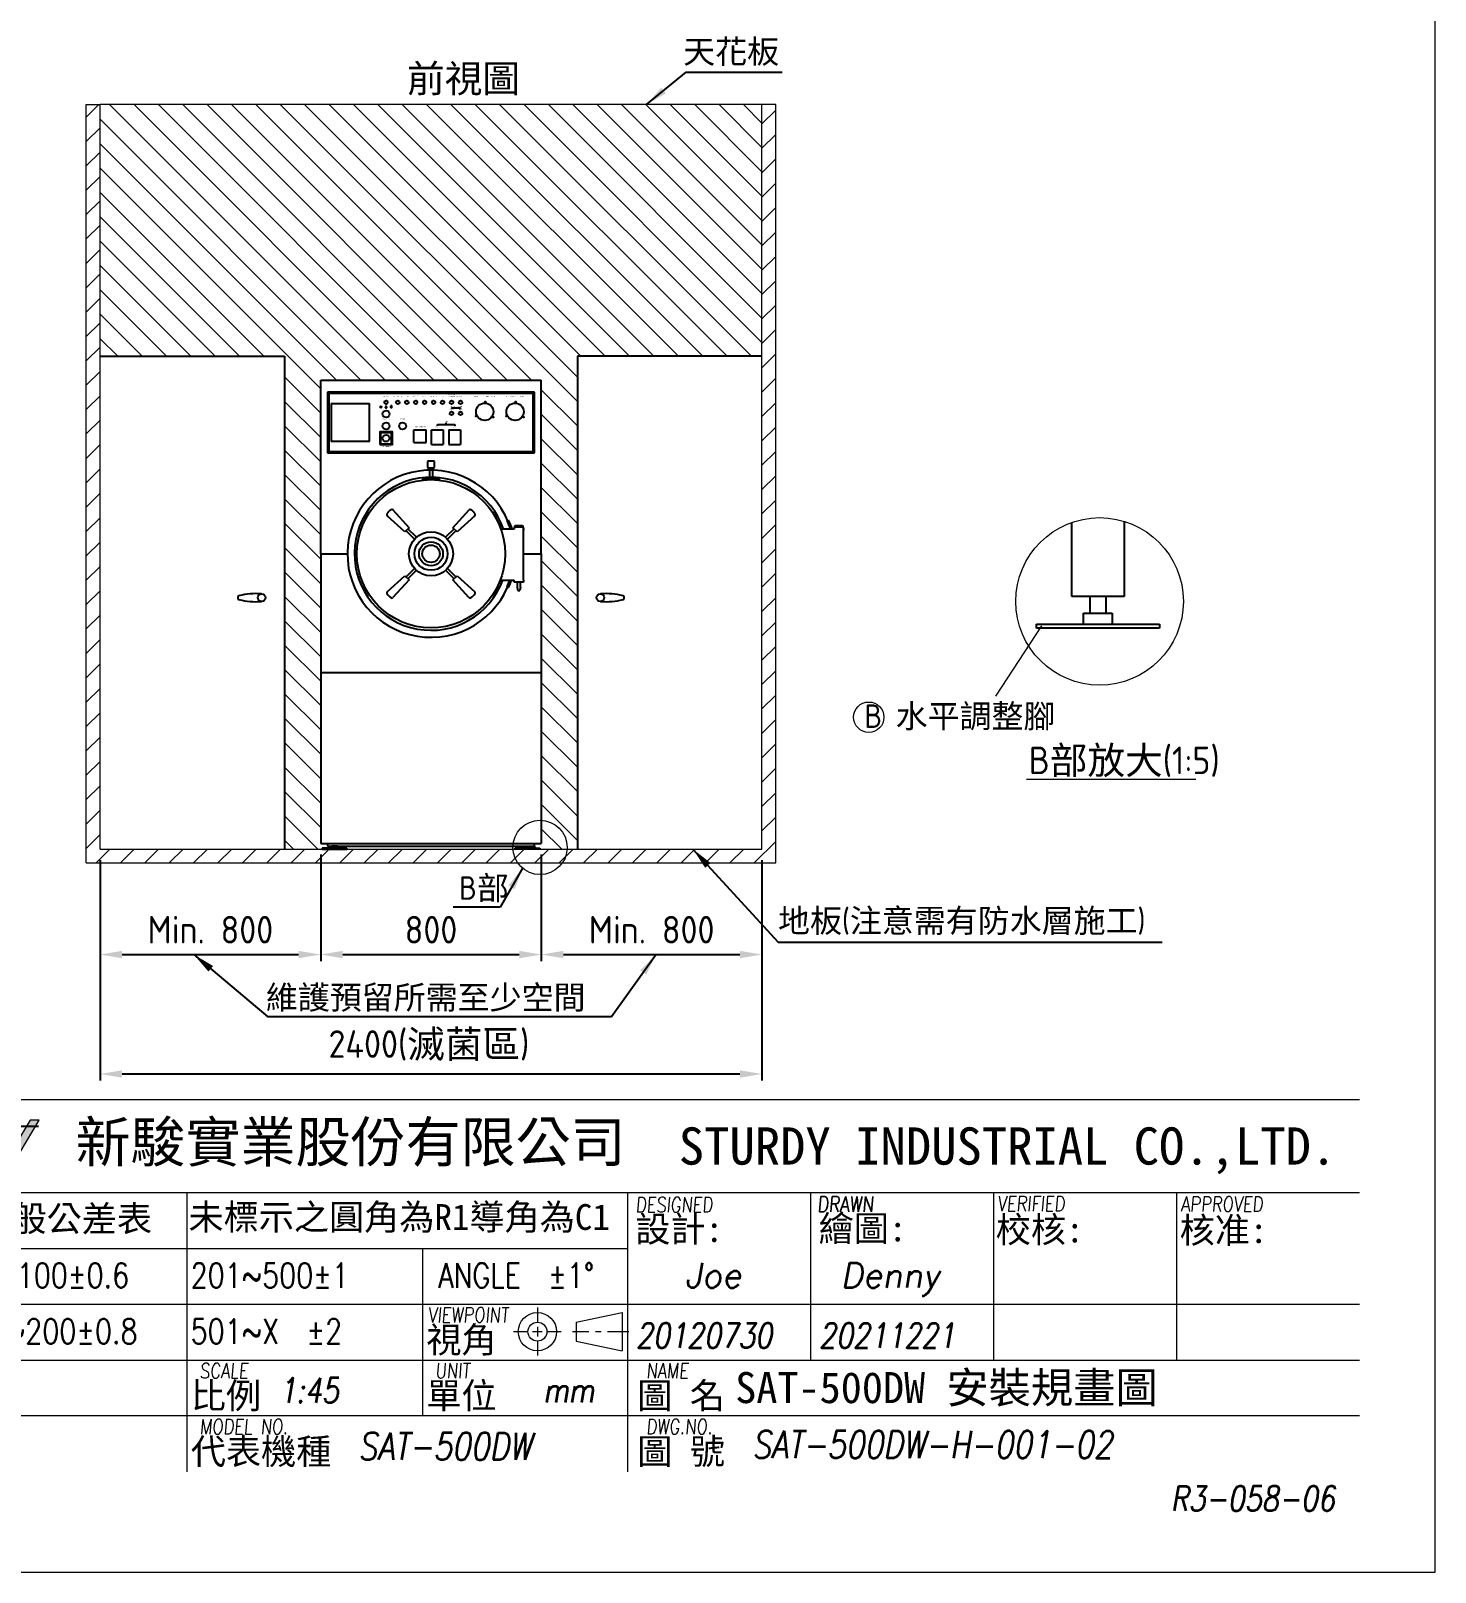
# Model space of a CAD drawing. Header units: millimetres. Extents: x 14345 to 27530, y 147 to 9417.
# Drawn here: x 22438 to 27530, y 147 to 5736 of the extents above; entities that cross this region are included whole.
import ezdxf
from ezdxf.enums import TextEntityAlignment as Align

# ---------------------------------------------------------------- set-up
doc = ezdxf.new("R2010")
doc.units = ezdxf.units.MM
doc.header["$MEASUREMENT"] = 0
doc.linetypes.add('HIDDEN', pattern=[9.525, 6.35, -3.175])
doc.layers.get('0').update_dxf_attribs({"lineweight": 25})
for name, color, linetype, lineweight in [('D', 3, 'Continuous', 13), ('F', 7, 'Continuous', 15), ('H', 2, 'HIDDEN', 15), ('S', 4, 'Continuous', 15), ('T', 4, 'Continuous', 15)]:
    doc.layers.add(name, color=color, linetype=linetype, lineweight=lineweight)
doc.styles.add('2', font='ARIAL.TTF')
doc.styles.get("Standard").update_dxf_attribs({"font": 'KAIU.TTF'})
doc.styles.add('STU25', font='isocp2.shx')
doc.styles.add('Text', font='romans.shx', dxfattribs={"width": 0.8, "oblique": 10})
doc.dimstyles.new('STU25', dxfattribs={"dimscale": 40, "dimtxt": 2.5, "dimasz": 2, "dimexe": 0.6, "dimexo": 1, "dimgap": 1, "dimtad": 1, "dimdsep": 46, "dimtxsty": 'STU25', "dimcen": 2, "dimazin": 2, "dimtfac": 1, "dimtmove": 0, "dimatfit": 3, "dimfxl": 0, "dimtolj": 1, "dimtzin": 0, "dimarcsym": 0})
doc.dimstyles.new('STU25$7', dxfattribs={"dimscale": 40, "dimtxt": 2.5, "dimasz": 2, "dimexe": 1.25, "dimexo": 0.625, "dimgap": 1, "dimtad": 0, "dimdec": 4, "dimdsep": 46, "dimtxsty": 'STU25', "dimcen": 2.5, "dimazin": 2, "dimtfac": 1, "dimtdec": 4, "dimtmove": 0, "dimatfit": 3, "dimfxl": 0, "dimtolj": 1, "dimtzin": 0, "dimarcsym": 0})

# ---------------------------------------------------------------- blocks, each defined once
blk = doc.blocks.new('*D7')
at = {"layer": 'D', "color": 0, "lineweight": -2}
for p, q in [((24289.1, 2750.1), (24289.1, 2362.9)), ((25089.1, 2729.1), (25089.1, 2362.9)), ((24369.1, 2386.9), (25009.1, 2386.9))]:
    blk.add_line(p, q, dxfattribs=at)
at = {"layer": 'D', "color": 0}
for points in [[(24369.1, 2400.2), (24369.1, 2373.5), (24289.1, 2386.9)], [(25009.1, 2373.5), (25009.1, 2400.2), (25089.1, 2386.9)]]:
    blk.add_solid(points, dxfattribs=at)
at = {"layer": 'Defpoints', "color": 0}
for p in [(24289.1, 2790.1), (25089.1, 2769.1), (25089.1, 2386.9)]:
    blk.add_point(p, dxfattribs=at)
at = {"layer": 'D', "color": 0, "insert": (24689.1, 2476.9), "char_height": 100, "attachment_point": 5, "style": 'STU25'}
blk.add_mtext('\\A1;Min. 800', dxfattribs=at)
blk = doc.blocks.new('*D5')
at = {"layer": 'D', "color": 0, "lineweight": -2}
for p, q in [((22689.1, 2729.1), (22689.1, 1929.8)), ((25089.1, 2729.1), (25089.1, 1929.8)), ((22769.1, 1953.8), (25009.1, 1953.8))]:
    blk.add_line(p, q, dxfattribs=at)
at = {"layer": 'D', "color": 0}
for points in [[(22769.1, 1967.1), (22769.1, 1940.4), (22689.1, 1953.8)], [(25009.1, 1940.4), (25009.1, 1967.1), (25089.1, 1953.8)]]:
    blk.add_solid(points, dxfattribs=at)
at = {"layer": 'Defpoints', "color": 0}
for p in [(22689.1, 2769.1), (25089.1, 2769.1), (25089.1, 1953.8)]:
    blk.add_point(p, dxfattribs=at)
at = {"layer": 'D', "color": 0, "insert": (23881.5, 2056.8), "char_height": 100, "attachment_point": 5, "style": 'STU25'}
blk.add_mtext('\\A1;2400({\\f標楷體|b0|i0|c136|p65;滅菌區})', dxfattribs=at)
blk = doc.blocks.new('*D6')
at = {"layer": 'D', "color": 0, "lineweight": -2}
for p, q in [((23489.1, 2750.1), (23489.1, 2362.9)), ((22689.1, 2729.1), (22689.1, 2362.9)), ((22769.1, 2386.9), (23409.1, 2386.9))]:
    blk.add_line(p, q, dxfattribs=at)
at = {"layer": 'D', "color": 0}
for points in [[(22769.1, 2400.2), (22769.1, 2373.5), (22689.1, 2386.9)], [(23409.1, 2373.5), (23409.1, 2400.2), (23489.1, 2386.9)]]:
    blk.add_solid(points, dxfattribs=at)
at = {"layer": 'Defpoints', "color": 0}
for p in [(22689.1, 2769.1), (23489.1, 2790.1), (23489.1, 2386.9)]:
    blk.add_point(p, dxfattribs=at)
at = {"layer": 'D', "color": 0, "insert": (23089.1, 2476.9), "char_height": 100, "attachment_point": 5, "style": 'STU25'}
blk.add_mtext('\\A1;Min. 800', dxfattribs=at)
blk = doc.blocks.new('*D18')
at = {"layer": 'D', "color": 0, "lineweight": -2}
for p, q in [((23489.1, 2750.1), (23489.1, 2362.9)), ((24289.1, 2750.1), (24289.1, 2362.9)), ((23569.1, 2386.9), (24209.1, 2386.9))]:
    blk.add_line(p, q, dxfattribs=at)
at = {"layer": 'D', "color": 0}
for points in [[(23569.1, 2400.2), (23569.1, 2373.5), (23489.1, 2386.9)], [(24209.1, 2373.5), (24209.1, 2400.2), (24289.1, 2386.9)]]:
    blk.add_solid(points, dxfattribs=at)
at = {"layer": 'Defpoints', "color": 0}
for p in [(23489.1, 2790.1), (24289.1, 2790.1), (24289.1, 2386.9)]:
    blk.add_point(p, dxfattribs=at)
at = {"layer": 'D', "color": 0, "insert": (23889.1, 2476.9), "char_height": 100, "attachment_point": 5, "style": 'STU25'}
blk.add_mtext('\\A1;800', dxfattribs=at)
blk = doc.blocks.new('新駿LOGO')
at = {"layer": 'F'}
h = blk.add_hatch(color=256, dxfattribs=at)
edge = h.paths.add_edge_path()
edge.add_spline(control_points=[(-509.51, -443.62), (-509.51, -443.62), (-509.51, -441.77), (-509.51, -441.77), (-509.51, -441.77), (-511, -439.2), (-511, -439.2), (-511, -439.2), (-510.64, -439.2), (-510.64, -439.2), (-510.64, -439.2), (-510.3, -439.19), (-510.04, -439.32), (-509.79, -439.45), (-509.71, -439.68), (-509.71, -439.68), (-509.71, -439.68), (-508.9, -441.07), (-508.9, -441.07), (-508.9, -441.07), (-507.78, -439.2), (-507.78, -439.2), (-507.78, -439.2), (-507.05, -439.2), (-507.05, -439.2), (-507.05, -439.2), (-508.59, -441.77), (-508.59, -441.77), (-508.59, -441.77), (-508.59, -443.62), (-508.59, -443.62), (-508.59, -443.62), (-509.51, -443.62), (-509.51, -443.62)], knot_values=[0, 0, 0, 0, 1, 1, 1, 2, 2, 2, 3, 3, 3, 4, 4, 4, 5, 5, 5, 6, 6, 6, 7, 7, 7, 8, 8, 8, 9, 9, 9, 10, 10, 10, 11, 11, 11, 11], degree=3, periodic=1)
at = {"layer": 'F', "lineweight": 0}
blk.add_open_spline([(-509.51, -443.62), (-509.51, -443.62), (-509.51, -441.77), (-509.51, -441.77), (-509.51, -441.77), (-511, -439.2), (-511, -439.2), (-511, -439.2), (-510.64, -439.2), (-510.64, -439.2), (-510.64, -439.2), (-510.3, -439.19), (-510.04, -439.32), (-509.79, -439.45), (-509.71, -439.68), (-509.71, -439.68), (-509.71, -439.68), (-508.9, -441.07), (-508.9, -441.07), (-508.9, -441.07), (-507.78, -439.2), (-507.78, -439.2), (-507.78, -439.2), (-507.05, -439.2), (-507.05, -439.2), (-507.05, -439.2), (-508.59, -441.77), (-508.59, -441.77), (-508.59, -441.77), (-508.59, -443.62), (-508.59, -443.62), (-508.59, -443.62), (-509.51, -443.62), (-509.51, -443.62)], degree=3, knots=[0, 0, 0, 0, 1, 1, 1, 2, 2, 2, 3, 3, 3, 4, 4, 4, 5, 5, 5, 6, 6, 6, 7, 7, 7, 8, 8, 8, 9, 9, 9, 10, 10, 10, 11, 11, 11, 11], dxfattribs=at)
at = {"attachment_point": 1, "style": 'STU25'}
for s, insert, char_height in [('{\\f標楷體|b0|i0|c136|p65;新駿實業股份有限公司}', (-504.12, -439.33), 3.25), ('{\\f標楷體|b0|i0|c136|p65;STURDY\\H0.9667x; \\H1.034x;INDUSTRIAL CO.,LTD.}', (-455.51, -439.78), 3)]:
    blk.add_mtext(s, dxfattribs=dict(at, insert=insert, char_height=char_height))
blk = doc.blocks.new('H421')
at = {"layer": 'F', "color": 7}
for p, q in [((155.91, 38.09), (286.91, 38.09)), ((211.36, 38.09), (286.91, 38.09)), ((155.91, 30.59), (286.91, 30.59)), ((192.41, 30.59), (192.41, 17.09)), ((242.66, 30.59), (242.66, 17.09)), ((257.41, 30.59), (257.41, 17.09)), ((272.16, 30.59), (272.16, 17.09)), ((155.91, 26.09), (227.91, 26.09)), ((211.41, 26.09), (211.41, 17.09)), ((155.91, 21.59), (286.91, 21.59)), ((214.91, 21.59), (286.91, 21.59)), ((227.91, 21.59), (286.91, 21.59)), ((155.91, 17.09), (286.91, 17.09)), ((211.41, 17.09), (211.41, 12.59)), ((227.91, 17.09), (227.91, 8.09)), ((286.91, 12.59), (155.91, 12.59))]:
    blk.add_line(p, q, dxfattribs=at)
at = {"layer": 'F'}
for p, q in [((227.91, 30.59), (227.91, 17.09)), ((192.41, 17.09), (192.41, 8.09))]:
    blk.add_line(p, q, dxfattribs=at)
at = {"layer": 'F', "color": 0}
for p, q in [((220.66, 21.32), (220.66, 20.14)), ((223.77, 20.14), (227.5, 20.92)), ((223.77, 20.14), (223.77, 18.62)), ((227.5, 20.92), (227.5, 17.84)), ((218.72, 19.38), (219.89, 19.38)), ((220.27, 19.38), (221.04, 19.38)), ((220.66, 19.77), (220.66, 19)), ((221.42, 19.38), (222.57, 19.38)), ((223.49, 19.38), (224.81, 19.38)), ((225.34, 19.38), (225.81, 19.38)), ((226.31, 19.38), (228.03, 19.38)), ((220.66, 18.62), (220.66, 17.45)), ((223.77, 18.62), (227.5, 17.84))]:
    blk.add_line(p, q, dxfattribs=at)
for radius in [1.54, 0.762]:
    blk.add_circle((220.66, 19.38), radius, dxfattribs=at)
blk.add_blockref('新駿LOGO', (687.56, 475.62))
at = {"layer": 'F', "lineweight": -3}
for s, height, p in [('未標註者一般公差表', 2.076, (164.12, 27.45)), ('未標示之圓角為R1導角為C1', 2.0757, (192.54, 27.58)), ('設計:', 2.076, (228.54, 26.61)), ('繪圖:', 2.076, (243.32, 26.66)), ('校核:', 2.076, (257.59, 26.57)), ('核准:', 2.076, (272.41, 26.52)), ('視角', 2.076, (211.71, 17.69)), ('比例', 2.076, (192.73, 13.19)), ('單位', 2.076, (211.71, 13.19)), ('圖 名', 2.076, (228.7, 13.19)), ('代表機種', 2.076, (192.73, 8.69)), ('圖 號', 2.076, (228.7, 8.69))]:
    blk.add_text(s, height=height, dxfattribs=at).set_placement(p)
at = {"layer": 'F', "color": 1, "lineweight": 15, "style": 'Text', "oblique": 5, "width": 0.8}
for s, height, p in [('DESIGNED', 1.2, (228.57, 29.01)), ('DRAWN', 1.245, (243.23, 29.03)), ('VERIFIED', 1.2, (257.72, 29.09)), ('APPROVED', 1.2, (272.5, 29.06)), ('VIEWPOINT', 1.2, (211.83, 20.13)), ('SCALE', 1.2, (193.44, 15.63)), ('UNIT', 1.2, (212.42, 15.63)), ('NAME', 1.2, (229.41, 15.63)), ('MODEL NO.', 1.2, (193.44, 11.13)), ('DWG.NO.', 1.2, (229.41, 11.13))]:
    blk.add_text(s, height=height, dxfattribs=at).set_placement(p)
at = {"layer": 'F', "lineweight": 20, "style": 'Text', "width": 0.8}
for s, p in [('51~100±0.6', (174.32, 22.91)), ('201~500±1', (192.72, 22.91)), ('ANGLE  ±1%%D', (212.68, 22.91)), ('101~200±0.8', (173.63, 18.41)), ('501~X  ±2', (192.72, 18.41))]:
    blk.add_text(s, height=2, dxfattribs=at).set_placement(p)

msp = doc.modelspace()

# ---------------------------------------------------------------- hatches: boundary and pattern name
h = msp.add_hatch(color=256)
h.paths.add_polyline_path([(23519.103, 4420.595), (23519.103, 4210.595), (24259.103, 4210.595), (24259.103, 4420.595)], flags=16)
h.paths.add_polyline_path([(23514.103, 4425.595), (23514.103, 4205.595), (24264.103, 4205.595), (24264.103, 4425.595)])
h = msp.add_hatch(color=256)
h.paths.add_polyline_path([(23703.103, 4236.095), (23749.103, 4236.095), (23749.103, 4282.095), (23703.103, 4282.095)])
h.paths.add_polyline_path([(23706.103, 4239.095), (23746.103, 4239.095), (23746.103, 4279.095), (23706.103, 4279.095)], flags=16)
at = {"linetype": 'Continuous'}
for points in [[(23520.814, 2772.095), (23523.71, 2774.991), (23523.71, 2772.095)], [(23544.495, 2772.095), (23547.391, 2772.095), (23544.495, 2774.991)], [(24233.71, 2772.095), (24230.814, 2772.095), (24233.71, 2774.991)], [(24257.391, 2772.095), (24254.495, 2774.991), (24254.495, 2772.095)]]:
    msp.add_hatch(color=256, dxfattribs=at).paths.add_polyline_path(points)
at = {"layer": 'D'}
h = msp.add_hatch(dxfattribs=at)
h.set_pattern_fill('ANSI31', color=256, scale=500, angle=90, style=0)
h.set_pattern_definition([(135, (14345.274, 147.39), (-44.19417, -44.19417), [])])
h.paths.add_polyline_path([(24289.103, 4470.095), (24289.103, 3840.095), (24289.103, 3410.095), (24289.103, 2790.095), (24264.103, 2790.095), (24264.103, 2780.095), (24254.495, 2780.095), (24254.495, 2772.095), (24288.603, 2772.095), (24288.603, 2769.095), (24419.887, 2769.095), (24419.887, 4556.03), (25089.103, 4556.03), (25089.103, 5469.095), (22689.103, 5469.095), (22689.103, 4556.03), (23358.318, 4556.03), (23358.318, 2769.095), (23489.603, 2769.095), (23489.603, 2772.095), (23523.71, 2772.095), (23523.71, 2780.095), (23514.103, 2780.095), (23514.103, 2790.095), (23489.103, 2790.095), (23489.103, 3410.095), (23489.103, 3840.095), (23489.103, 4470.095)])
at = {"layer": 'H', "ltscale": 5}
h = msp.add_hatch(dxfattribs=at)
h.set_pattern_fill('ANSI31', color=256, scale=500, style=0)
h.set_pattern_definition([(45, (240888.674, 23385.025), (-44.194174, 44.194174), [])])
h.paths.add_polyline_path([(25139.103, 2719.095), (25139.103, 5469.095), (25089.103, 5469.095), (25089.103, 2769.095), (22689.103, 2769.095), (22689.103, 5469.095), (22639.103, 5469.095), (22639.103, 2719.095)])
h.paths.add_polyline_path([(25139.103, 5469.095), (25089.103, 5469.095)], flags=16)
h.paths.add_polyline_path([(22639.103, 5469.095), (22689.103, 5469.095)], flags=16)

# ---------------------------------------------------------------- linework, layer by layer
for p, q in [((22689.103, 4556.03), (23358.318, 4556.03)), ((23358.318, 4556.03), (23358.318, 2769.095)), ((24419.887, 4556.03), (24419.887, 2769.095)), ((25089.103, 4556.03), (24419.887, 4556.03)), ((23489.103, 3840.095), (23489.103, 4470.095)), ((23489.103, 4470.095), (24289.103, 4470.095)), ((23514.103, 4425.595), (23514.103, 4205.595)), ((24264.103, 4425.595), (23514.103, 4425.595)), ((23519.103, 4420.595), (23519.103, 4210.595)), ((24259.103, 4420.595), (23519.103, 4420.595)), ((24259.103, 4210.595), (24259.103, 4420.595)), ((24264.103, 4205.595), (24264.103, 4425.595)), ((24289.103, 3840.095), (24289.103, 4470.095)), ((23527.603, 4384.595), (23527.603, 4246.595)), ((23527.603, 4384.595), (23665.603, 4384.595)), ((23665.603, 4246.595), (23665.603, 4384.595)), ((23704.515, 4373.277), (23704.515, 4370.277)), ((23706.115, 4372.595), (23704.515, 4373.277)), ((23704.515, 4373.277), (23705.18, 4373.277)), ((23706.115, 4371.095), (23704.515, 4371.777)), ((23706.115, 4369.595), (23704.515, 4370.277)), ((23705.315, 4372.936), (23705.315, 4369.936)), ((23706.115, 4372.595), (23706.115, 4369.595)), ((23707.118, 4372.595), (23706.115, 4372.595)), ((23710.115, 4371.095), (23706.115, 4371.095)), ((23710.115, 4369.595), (23706.115, 4369.595)), ((23707.163, 4372.672), (23706.456, 4371.44)), ((23706.456, 4371.44), (23706.724, 4371.23)), ((23706.724, 4371.23), (23707.311, 4372.632)), ((23707.334, 4372.595), (23707.295, 4372.595)), ((23707.315, 4372.632), (23708.115, 4371.095)), ((23708.511, 4371.261), (23707.471, 4372.675)), ((23710.115, 4372.595), (23707.53, 4372.595)), ((23708.115, 4371.8), (23708.115, 4372.595)), ((23708.115, 4371.095), (23708.511, 4371.261)), ((23708.115, 4369.595), (23708.115, 4371.095)), ((23710.115, 4372.595), (23709.131, 4373.014)), ((23710.115, 4369.595), (23710.115, 4372.595)), ((23742.615, 4372.583), (23742.615, 4372.083)), ((23742.62, 4372.743), (23743.65, 4373.773)), ((23744.872, 4369.595), (23742.626, 4371.841)), ((23746.097, 4369.784), (23742.69, 4373.191)), ((23742.713, 4371.389), (23745.097, 4373.773)), ((23742.916, 4373.773), (23747.313, 4373.773)), ((23743.26, 4370.407), (23746.625, 4373.773)), ((23746.97, 4370.407), (23743.604, 4373.773)), ((23743.865, 4375.02), (23743.865, 4375.947)), ((23744.132, 4369.784), (23747.54, 4373.191)), ((23747.516, 4371.389), (23745.133, 4373.773)), ((23745.357, 4369.595), (23747.603, 4371.841)), ((23746.365, 4375.02), (23746.365, 4375.947)), ((23747.609, 4372.743), (23746.579, 4373.773)), ((23747.613, 4372.183), (23747.615, 4372.583)), ((23963.603, 4368.932), (23963.603, 4366.932)), ((23963.603, 4368.932), (23996.103, 4368.932)), ((23979.853, 4370.932), (23979.853, 4368.932)), ((23996.103, 4368.932), (23996.103, 4366.932)), ((23912.603, 4304.275), (23912.603, 4309.275)), ((23912.603, 4309.275), (23975.103, 4309.275)), ((23943.853, 4309.275), (23943.853, 4314.275)), ((23975.103, 4309.275), (23975.103, 4304.275)), ((23826.603, 4289.095), (23871.603, 4289.095)), ((23826.603, 4244.095), (23826.603, 4289.095)), ((23871.603, 4244.095), (23871.603, 4289.095)), ((23890.753, 4236.595), (23890.753, 4289.095)), ((23890.753, 4289.095), (23933.453, 4289.095)), ((23933.453, 4289.095), (23933.453, 4236.595)), ((23953.753, 4289.095), (23953.753, 4236.595)), ((23953.753, 4289.095), (23996.453, 4289.095)), ((23996.453, 4289.095), (23996.453, 4236.595)), ((23514.103, 4205.595), (24264.103, 4205.595)), ((23519.103, 4210.595), (24259.103, 4210.595)), ((23665.603, 4246.595), (23527.603, 4246.595)), ((23826.603, 4244.095), (23871.603, 4244.095)), ((23890.753, 4236.595), (23933.453, 4236.595)), ((23953.753, 4236.595), (23996.453, 4236.595)), ((23876.603, 4174.295), (23876.603, 4153.295)), ((23899.603, 4176.295), (23878.603, 4176.295)), ((23878.603, 4151.295), (23883.103, 4151.295)), ((23883.103, 4151.295), (23895.103, 4151.295)), ((23883.103, 4151.295), (23883.103, 4110.795)), ((23895.103, 4151.295), (23899.603, 4151.295)), ((23895.103, 4151.295), (23895.103, 4110.795)), ((23901.603, 4153.295), (23901.603, 4174.295)), ((23858.103, 4110.795), (23858.103, 4108.795)), ((23920.103, 4110.795), (23858.103, 4110.795)), ((23858.103, 4108.795), (23920.103, 4108.795)), ((23920.103, 4108.795), (23920.103, 4110.795)), ((24165.096, 3959.507), (24170.512, 3962.089)), ((24193.56, 3941.595), (24194.06, 3942.095)), ((24193.56, 3937.595), (24193.56, 3941.595)), ((24194.06, 3937.095), (24193.56, 3937.595)), ((24194.06, 3942.095), (24221.06, 3942.095)), ((24221.06, 3937.095), (24194.06, 3937.095)), ((24221.06, 3942.095), (24221.56, 3941.595)), ((24221.56, 3937.595), (24221.06, 3937.095)), ((24221.56, 3941.595), (24221.56, 3937.595)), ((24225.06, 3931.095), (24225.06, 3925.095)), ((23489.103, 3840.095), (23489.103, 3410.095)), ((23489.103, 3840.095), (23586.103, 3840.095)), ((23489.103, 3840.095), (23586.103, 3840.095)), ((24225.06, 3840.095), (24289.103, 3840.095)), ((24225.06, 3840.095), (24289.103, 3840.095)), ((24289.103, 3840.095), (24289.103, 3410.095)), ((24225.06, 3749.095), (24225.06, 3755.095)), ((24165.096, 3720.683), (24170.512, 3718.101)), ((24201.21, 3737.095), (24201.21, 3719.095)), ((24201.21, 3719.095), (24204.06, 3707.095)), ((24204.06, 3707.095), (24211.06, 3707.095)), ((24213.91, 3719.095), (24211.06, 3707.095)), ((24213.91, 3719.095), (24213.91, 3737.095)), ((23489.103, 3410.095), (23489.103, 2790.095)), ((23489.103, 3410.095), (24289.103, 3410.095)), ((23489.103, 3410.095), (24289.103, 3410.095)), ((24289.103, 3410.095), (24289.103, 2790.095)), ((23489.103, 2790.095), (24289.103, 2790.095)), ((23583.603, 2773.095), (23494.603, 2773.095)), ((23494.603, 2773.095), (23494.603, 2769.095)), ((23494.603, 2769.095), (23583.603, 2769.095)), ((23514.103, 2790.095), (23514.103, 2780.095)), ((23514.103, 2780.095), (24264.103, 2780.095)), ((23528.71, 2780.095), (23528.71, 2773.095)), ((23549.495, 2780.095), (23528.71, 2780.095)), ((23533.907, 2780.095), (23533.907, 2773.095)), ((23544.299, 2780.095), (23544.299, 2773.095)), ((23549.495, 2773.095), (23549.495, 2780.095)), ((23583.603, 2769.095), (23583.603, 2773.095)), ((24194.603, 2773.095), (24283.603, 2773.095)), ((24194.603, 2769.095), (24194.603, 2773.095)), ((24283.603, 2769.095), (24194.603, 2769.095)), ((24228.71, 2773.095), (24228.71, 2780.095)), ((24228.71, 2780.095), (24249.495, 2780.095)), ((24233.907, 2780.095), (24233.907, 2773.095)), ((24244.299, 2780.095), (24244.299, 2773.095)), ((24249.495, 2780.095), (24249.495, 2773.095)), ((24264.103, 2780.095), (24264.103, 2790.095)), ((24283.603, 2773.095), (24283.603, 2769.095))]:
    msp.add_line(p, q)
at = {"linetype": 'Continuous'}
for p, q in [((23794.636, 3919.713), (23729.936, 3978.049)), ((23751.149, 3999.262), (23809.485, 3934.562)), ((23968.72, 3934.562), (24027.057, 3999.262)), ((24048.27, 3978.049), (23983.57, 3919.713)), ((23809.485, 3934.562), (23794.636, 3919.713)), ((23798.702, 3923.778), (23829.275, 3893.205)), ((23835.993, 3899.922), (23805.419, 3930.496)), ((23972.786, 3930.496), (23942.213, 3899.922)), ((23948.93, 3893.205), (23979.504, 3923.778)), ((23983.57, 3919.713), (23968.72, 3934.562)), ((24190.06, 3929.595), (24142.459, 3929.595)), ((24225.06, 3937.095), (24190.06, 3937.095)), ((24190.06, 3937.095), (24190.06, 3929.595)), ((24225.06, 3929.595), (24225.06, 3937.095)), ((24225.06, 3744.595), (24225.06, 3929.595)), ((26212.565, 3684.93), (26212.565, 3953.754)), ((26402.565, 3957.729), (26402.565, 3684.93)), ((23730.32, 3702.487), (23794.636, 3760.477)), ((23809.485, 3745.628), (23751.149, 3680.928)), ((23794.636, 3760.477), (23809.485, 3745.628)), ((23829.275, 3786.985), (23798.702, 3756.411)), ((23805.419, 3749.694), (23835.993, 3780.267)), ((23942.213, 3780.267), (23972.786, 3749.694)), ((23979.504, 3756.411), (23948.93, 3786.985)), ((23968.72, 3745.628), (23983.57, 3760.477)), ((24026.71, 3681.312), (23968.72, 3745.628)), ((23983.57, 3760.477), (24048.27, 3702.141)), ((24140.259, 3744.595), (24190.06, 3744.595)), ((24190.06, 3737.095), (24190.06, 3744.595)), ((24225.06, 3744.595), (24225.06, 3737.095)), ((24225.06, 3737.095), (24190.06, 3737.095)), ((26402.565, 3684.93), (26212.565, 3684.93)), ((26277.565, 3684.93), (26277.565, 3624.93)), ((26337.565, 3624.93), (26337.565, 3684.93)), ((26085.065, 3569.93), (26085.065, 3584.93)), ((26085.065, 3584.93), (26530.065, 3584.93)), ((26255.604, 3584.93), (26255.604, 3624.93)), ((26255.604, 3624.93), (26359.527, 3624.93)), ((26359.527, 3624.93), (26359.527, 3584.93)), ((26530.065, 3584.93), (26530.065, 3569.93)), ((26530.065, 3569.93), (26085.065, 3569.93))]:
    msp.add_line(p, q, dxfattribs=at)
msp.add_lwpolyline([(23726.409, 4373.829, -0.25947728), (23726.535, 4374.298, 0.36155861), (23726.648, 4375.77), (23726.139, 4374.584), (23725.63, 4375.77, 0.36155861), (23725.743, 4374.298, -0.25947728), (23725.869, 4373.829), (23725.414, 4372.005, -0.41421356), (23724.828, 4371.609, 2.41421356), (23725.621, 4370.438), (23726.139, 4373.127), (23726.657, 4370.438, 2.41421356), (23727.45, 4371.609, -0.41421356), (23726.864, 4372.005)], format="xyb", close=True)
for points in [[(23703.103, 4236.095), (23749.103, 4236.095), (23749.103, 4282.095), (23703.103, 4282.095)], [(23706.103, 4239.095), (23746.103, 4239.095), (23746.103, 4279.095), (23706.103, 4279.095)]]:
    msp.add_lwpolyline(points, close=True)
for centre, radius in [((23707.315, 4372.936), 0.304), ((23726.103, 4347.095), 12.5), ((23726.103, 4389.095), 6.5), ((23724.639, 4370.627), 0.5), ((23727.639, 4370.627), 0.5), ((23768.603, 4389.095), 6.5), ((23801.103, 4389.095), 6.5), ((23833.603, 4389.095), 6.5), ((23866.103, 4389.095), 6.5), ((23898.603, 4389.095), 6.5), ((23931.103, 4389.095), 6.5), ((23963.603, 4389.095), 6.5), ((23996.103, 4389.095), 6.5), ((24084.103, 4355.095), 31.5), ((24085.987, 4391.046), 1.25), ((24194.103, 4355.095), 31.5), ((24195.987, 4391.046), 1.25), ((23726.103, 4303.095), 12.5), ((23786.103, 4303.095), 12.5), ((23963.603, 4349.095), 6.5), ((23996.103, 4349.095), 6.5), ((24052.026, 4338.751), 1.25), ((24114.295, 4335.488), 1.25), ((24162.026, 4338.751), 1.25), ((24224.295, 4335.488), 1.25), ((23726.103, 4259.095), 12.5), ((23889.103, 3840.095), 268.7), ((23889.103, 3840.095), 80), ((23889.103, 3840.095), 60), ((23889.103, 3840.095), 43.5), ((23889.103, 3840.095), 31.5), ((23274.695, 3680.928), 13.838), ((24503.51, 3680.928), 13.838)]:
    msp.add_circle(centre, radius)
for centre, radius, start, end in [((23745.115, 4372.583), 2.5, 125.685335, 180), ((23745.115, 4372.083), 2.5, 180, 2.294199), ((23743.365, 4375.02), 0.5, 305.685335, 0), ((23743.765, 4375.947), 0.1, 0, 59.933984), ((23746.465, 4375.947), 0.1, 120.066016, 180), ((23746.865, 4375.02), 0.5, 180, 234.314665), ((23745.115, 4372.583), 2.5, 359.425587, 54.314665), ((23889.103, 3840.095), 303, 17.180298, 341.628228), ((23878.603, 4174.295), 2, 90, 180), ((23878.603, 4153.295), 2, 180, 270), ((23899.603, 4174.295), 2, 0, 90), ((23899.603, 4153.295), 2, 270, 0), ((23914.603, 3840.095), 277.5, 18.815545, 25.487446), ((23914.603, 3840.095), 283.5, 18.402875, 25.487446), ((23914.603, 3840.095), 277.5, 334.512554, 339.87044), ((23914.603, 3840.095), 283.5, 334.512554, 340.314276), ((23255.065, 3443.045), 252.485, 85.540935, 104.343446), ((24523.14, 3443.045), 252.485, 75.656554, 94.459065), ((23195.679, 3680.928), 7.438, 92.871294, 267.128706), ((23255.065, 3918.811), 252.485, 255.656554, 274.459065), ((24523.14, 3918.811), 252.485, 265.540935, 284.343446), ((24582.527, 3680.928), 7.438, 272.871294, 87.128706)]:
    msp.add_arc(centre, radius, start, end)
at = {"linetype": 'ByBlock'}
msp.add_arc((23889.103, 3840.095), 277.5, 18.815545, 339.87044, dxfattribs=at)
at = {"linetype": 'Continuous'}
for centre, radius, start, end in [((23733.476, 3981.589), 5.007, 146.352885, 225), ((23775.737, 3953.461), 55.773, 123.647115, 146.352885), ((23747.609, 3995.722), 5.007, 39.078128, 123.647115), ((24030.597, 3995.722), 5.007, 56.352885, 135), ((24002.469, 3953.461), 55.773, 33.647115, 56.352885), ((24044.73, 3981.589), 5.007, 309.078128, 33.647115), ((23733.476, 3698.601), 5.007, 129.078078, 213.647115), ((23775.737, 3726.729), 55.773, 213.647115, 236.352885), ((24002.469, 3726.729), 55.773, 303.647115, 326.352885), ((24044.73, 3698.601), 5.007, 326.352885, 45), ((23747.609, 3684.468), 5.007, 236.352885, 315), ((24030.597, 3684.468), 5.007, 219.078078, 303.647115)]:
    msp.add_arc(centre, radius, start, end, dxfattribs=at)
msp.add_ellipse((23745.115, 4376.283), major_axis=(-1.5, 0), ratio=0.33333333)
for points in [[(23707.134, 4373.181), (23706.632, 4373.382), (23705.036, 4373.577), (23705.543, 4372.926), (23707.158, 4372.675)], [(23707.495, 4373.181), (23707.998, 4373.382), (23709.394, 4373.806), (23709.25, 4373.18), (23707.471, 4372.675)]]:
    msp.add_spline(points, degree=3)
for points, knots in [([(23707.031, 4372.826), (23706.44, 4373.024), (23705.549, 4373.245), (23705.628, 4372.895), (23706.016, 4372.692)], [0.70140981, 0.70140981, 0.70140981, 0.70140981, 2.14926829, 2.29859055, 2.29859055, 2.29859055, 2.29859055]), ([(23707.6, 4372.83), (23708.072, 4373.072), (23708.787, 4373.45), (23708.714, 4372.874), (23708.332, 4372.663)], [0.80313123, 0.80313123, 0.80313123, 0.80313123, 2.00034188, 2.40933889, 2.40933889, 2.40933889, 2.40933889])]:
    msp.add_open_spline(points, degree=3, knots=knots)
at = {"layer": 'D', "linetype": 'Continuous'}
msp.add_line((26103.001, 3578.629), (25936.174, 3323.134), dxfattribs=at)
at = {"layer": 'D', "color": 11}
msp.add_line((26047.851, 3022.268), (26662.249, 3022.268), dxfattribs=at)
at = {"layer": 'D'}
msp.add_line((23583.603, 2769.095), (24194.603, 2769.095), dxfattribs=at)
for centre, radius in [((26313.6, 3667.316), 303.734), ((25476.519, 3247.511), 55), ((24284.596, 2775.211), 98.378)]:
    msp.add_circle(centre, radius, dxfattribs=at)
at = {"layer": 'F', "color": 6}
msp.add_lwpolyline([(14345.274, 9417.389), (14345.274, 147.389), (27530.274, 147.389), (27530.274, 9417.389)], close=True, dxfattribs=at)
msp.add_lwpolyline([(14345.274, 9417.389), (14345.274, 147.389), (27530.274, 147.389), (27530.274, 9417.389)], close=True, dxfattribs=at)
at = {"layer": 'S', "linetype": 'Continuous'}
for p, q in [((22639.103, 2719.095), (22639.103, 5469.095)), ((22639.103, 5469.095), (22689.103, 5469.095)), ((22689.103, 2769.095), (22689.103, 5469.095)), ((25139.103, 5469.095), (22689.103, 5469.095)), ((25089.103, 2769.095), (25089.103, 5469.095)), ((25139.103, 5469.095), (25089.103, 5469.095)), ((25139.103, 2719.095), (25139.103, 5469.095)), ((22689.103, 2769.095), (25089.103, 2769.095)), ((22639.103, 2719.095), (25139.103, 2719.095))]:
    msp.add_line(p, q, dxfattribs=at)
at = {"layer": 'S'}
for p, q in [((22639.103, 5469.095), (22689.103, 5469.095)), ((22639.103, 5469.095), (22689.103, 5469.095)), ((25139.103, 5469.095), (25089.103, 5469.095)), ((25139.103, 5469.095), (25089.103, 5469.095)), ((25089.103, 4769.095), (25089.103, 4779.095))]:
    msp.add_line(p, q, dxfattribs=at)

# ---------------------------------------------------------------- block references
at = {"xscale": 45, "yscale": 45, "zscale": 45}
msp.add_blockref('H421', (14345.274, 147.389), dxfattribs=at)

# ---------------------------------------------------------------- texts
at = {"style": '2'}
for s, width, p in [('VACUUM', 1.2, (23963.609, 4414.633)), ('POWER', 1.05, (23726.103, 4408.069)), ('ADD WATER', 1.05, (23768.603, 4408.062)), ('HEAT', 1.05, (23801.103, 4408.075)), ('VACUUM', 1.05, (23833.603, 4408.195)), ('STERI.', 1.05, (23866.103, 4408.062)), ('EXHAUST', 1.05, (23898.603, 4408.094)), ('DRY', 1.05, (23931.103, 4408.07)), ('RELEASE', 1.1, (23963.603, 4408.046)), ('CLOSE', 1.05, (23963.849, 4360.813)), ('OPPOSITE DOOR', 1.05, (23980.139, 4371.133)), ('COMPLETE', 1.05, (23996.103, 4408.06)), ('OPEN', 1.05, (23996.349, 4360.829)), ('CHAMBER  PRESSURE  GAUGE', 1.05, (24084.102, 4408.06)), ('JACKET  PRESSURE  GAUGE', 1.05, (24194.102, 4408.126)), ('STAND  BY', 1.05, (23726.103, 4324.835)), ('START', 1.05, (23786.103, 4324.946)), ('TIMER', 1.05, (23943.853, 4315.6)), ('TEMP. CONTROL', 1.05, (23849.103, 4297.618)), ('STERI.', 1.05, (23912.201, 4297.919)), ('DRY', 1.05, (23975.103, 4297.919))]:
    msp.add_text(s, height=3.5, dxfattribs=dict(at, width=width)).set_placement(p, align=Align.BOTTOM_CENTER)
at = {"style": '2', "width": 1.05}
msp.add_text('EMERGENCY', height=3.5, dxfattribs=at).set_placement((23726.073, 4231.084), align=Align.TOP_CENTER)
at = {"layer": 'D', "color": 4}
msp.add_text('SAT-500DW 安裝規畫圖', height=112.5, dxfattribs=at).set_placement((24992.189, 760.424))
at = {"layer": 'D', "color": 11, "attachment_point": 1}
for s, insert, char_height in [('{\\C3;天花板 }', (24803.582, 5703.51), 85), ('前視圖', (23802.545, 5613.15), 100), ('{\\Fisocp2.shx;\\C3;B \\f標楷體|b0|i0|c136|p65;水平調整腳}', (25460.191, 3293.871), 85), ('{\\Fisocp2.shx;B}部放大{\\Fisocp2.shx;(1:5)}', (26056.598, 3141.015), 100), ('{\\Fisocp2.shx;\\C3;B\\f標楷體|b0|i0|c136|p65;部}', (23990.541, 2670.727), 85), ('{\\C3;地板\\Fisocp2.shx;(\\f標楷體|b0|i0|c136|p65;注意需有防水層施工\\Fisocp2.shx;)}', (25147.323, 2552.23), 85), ('{\\C3;維護預留所需至少空間}', (23290.131, 2273.982), 85)]:
    msp.add_mtext(s, dxfattribs=dict(at, insert=insert, char_height=char_height))
at = {"layer": 'T', "lineweight": 20, "style": 'Text', "oblique": 10}
for s, p in [('Joe', (24809.766, 1178.552)), ('Denny', (25374.82, 1178.552))]:
    msp.add_text(s, height=90, dxfattribs=at).set_placement(p)
at = {"layer": 'T', "lineweight": 20, "style": 'Text', "oblique": 10, "width": 0.8}
for s, height, p in [('20120730', 90, (24632.446, 960.639)), ('20211221', 90, (25296.196, 960.639)), ('1:45', 90, (23338.794, 761.762)), ('mm', 90, (24295.41, 762.017)), ('SAT-500DW', 99, (23625.754, 554.16)), ('SAT-500DW-H-001-02', 99, (25053.533, 560.453))]:
    msp.add_text(s, height=height, dxfattribs=at).set_placement(p)
at = {"layer": 'T', "linetype": 'Continuous', "lineweight": 20, "insert": (26571.104, 459.413), "char_height": 90, "attachment_point": 1, "style": 'Text'}
msp.add_mtext('{R3-058-06}', dxfattribs=at)

# ---------------------------------------------------------------- dimensions: what is measured, and where the dimension line sits
at = {"layer": 'D'}
dim = msp.add_linear_dim(base=(23489.103, 2386.883), p1=(22689.103, 2769.095), p2=(23489.103, 2790.095), text='Min. <>', dimstyle='STU25', dxfattribs=at)
dim.commit()
dim.dimension.update_dxf_attribs({"geometry": '*D6', "text_midpoint": (23089.103, 2476.883)})
for base, p1, text, picture, middle in [((25089.103, 1953.774), (22689.103, 2769.095), '<>({\\f標楷體|b0|i0|c136|p65;滅菌區})', '*D5', (23881.529, 1953.774)), ((25089.103, 2386.883), (24289.103, 2790.095), 'Min. <>', '*D7', (24689.103, 2386.883))]:
    dim = msp.add_linear_dim(base=base, p1=p1, p2=(25089.103, 2769.095), text=text, dimstyle='STU25', dxfattribs=at)
    dim.commit()
    dim.dimension.update_dxf_attribs({"geometry": picture, "text_midpoint": middle, "dimtype": 160})
dim = msp.add_linear_dim(base=(24289.103, 2386.883), p1=(23489.103, 2790.095), p2=(24289.103, 2790.095), dimstyle='STU25', dxfattribs=at)
dim.commit()
dim.dimension.update_dxf_attribs({"geometry": '*D18', "text_midpoint": (23889.103, 2476.883)})

# ---------------------------------------------------------------- leaders
for points in [[(24670.725, 5469.095), (24814.016, 5586.442), (25162.562, 5586.442)], [(24838.915, 2769.095), (25148.012, 2432.186), (26540.143, 2432.186)], [(24220.987, 2700.164), (24139.942, 2558.276), (23969.749, 2558.276)], [(23029.19, 2386.883), (23296.952, 2161.23)], [(24705.238, 2386.883), (24543.056, 2161.23), (23296.952, 2161.23)], [(20540.189, 2034.027), (20879.814, 1764.827), (22465.776, 1764.827)]]:
    msp.add_leader(points, dimstyle='STU25$7', override={"dimgap": 1, "dimtad": 0}, dxfattribs=at)

doc.saveas('drawing.dxf')
